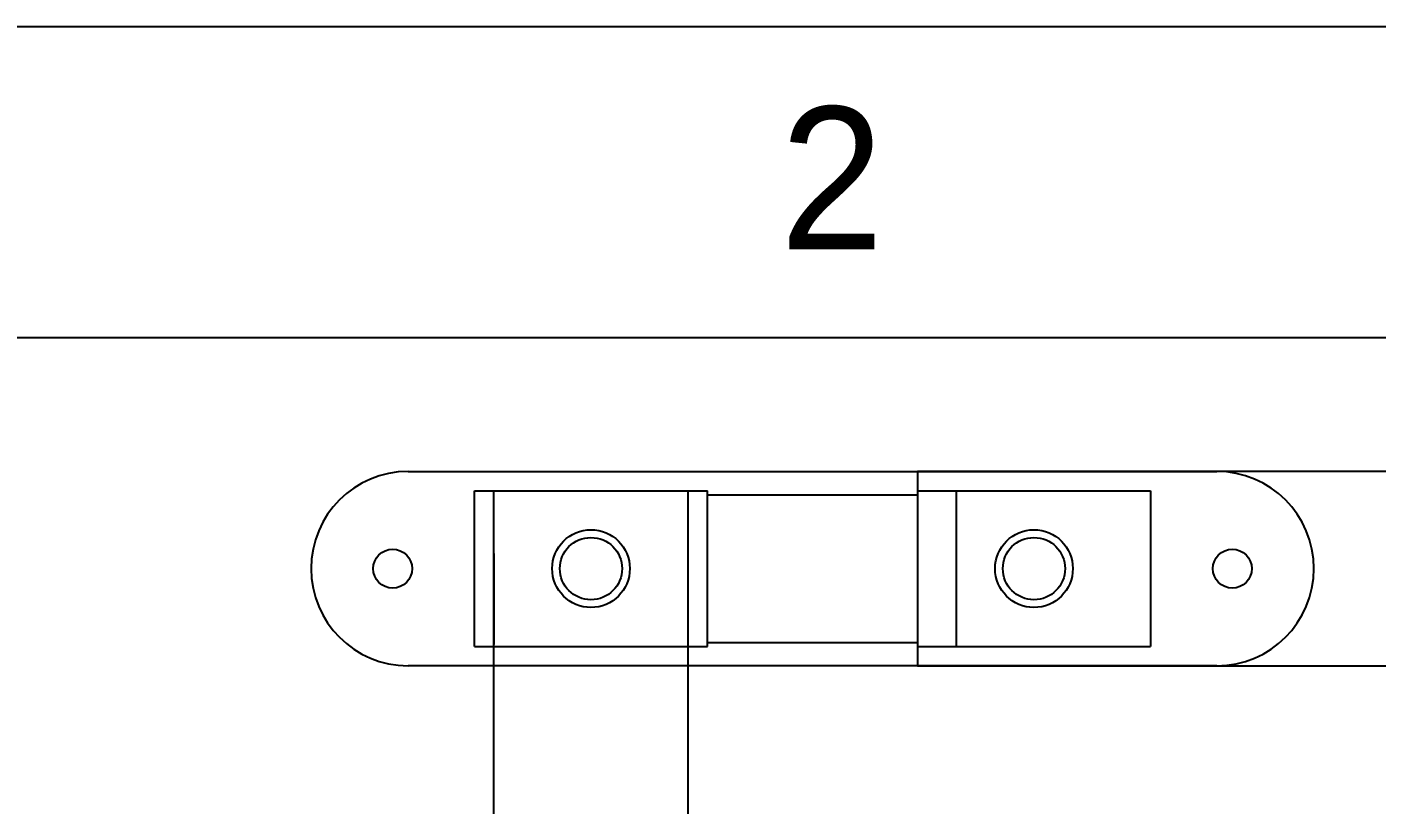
# Model space of a CAD drawing. Header units: feet. Extents: x 1 to 168002, y -59383 to 29717.
# Drawn here: x 109444 to 110581, y -15573 to -14919 of the extents above; entities that cross this region are included whole.
import ezdxf

# ---------------------------------------------------------------- set-up
doc = ezdxf.new("R2010")
doc.units = ezdxf.units.FT
doc.header["$LTSCALE"] = 50
doc.header["$MEASUREMENT"] = 0
doc.layers.get('0').update_dxf_attribs({"linetype": 'CONTINUOUS'})
doc.styles.add('돋움', font='')
doc.styles.get('돋움').set_extended_font_data('Dotum')

msp = doc.modelspace()

# ---------------------------------------------------------------- linework, layer by layer
for p, q in [((112613.9, -14919, 0.1), (108686.6, -14919, 0.1)), ((112357.9, -15180.9, 0.1), (108686.6, -15180.9, 0.1)), ((109764.9, -15293.3, 0.1), (110445.7, -15293.3, 0.1)), ((109820.6, -15309.7, 0.1), (110016.9, -15309.7, 0.1)), ((109820.6, -15440.6, 0.1), (109820.6, -15309.7, 0.1)), ((110016.9, -15440.6, 0.1), (110016.9, -15309.7, 0.1)), ((110193.7, -15309.7, 0.1), (110390, -15309.7, 0.1)), ((110226.4, -15309.7, 0.1), (110226.4, -15440.6, 0.1)), ((110390, -15309.7, 0.1), (110390, -15440.6, 0.1)), ((110016.9, -15313, 0.1), (110193.7, -15313, 0.1)), ((109820.6, -15440.6, 0.1), (110016.9, -15440.6, 0.1)), ((110016.9, -15437.3, 0.1), (110193.7, -15437.3, 0.1)), ((110193.7, -15440.6, 0.1), (110390, -15440.6, 0.1)), ((110445.7, -15457, 0.1), (109764.9, -15457, 0.1))]:
    msp.add_line(p, q)
at = {"color": 1}
for p, q in [((109836.9, -16026.5, 0.1), (109836.9, -15309.7, 0.1)), ((109836.9, -15309.7, 0.1), (110000.6, -15309.7, 0.1)), ((109836.9, -15309.7, 0.1), (110000.6, -15309.7, 0.1)), ((110000.6, -16026.5, 0.1), (110000.6, -15309.7, 0.1)), ((109836.9, -15362.4, 0.1), (109836.9, -15439, 0.1))]:
    msp.add_line(p, q, dxfattribs=at)
at = {"color": 1, "elevation": 0.1}
msp.add_lwpolyline([(110839.1, -15293.3), (110193.7, -15293.3), (110193.7, -15457), (110839.1, -15457)], dxfattribs=at)
at = {"color": 1}
for centre in [(109918.8, -15375.1, 0.1), (110291.8, -15375.1, 0.1)]:
    msp.add_circle(centre, 32.7, dxfattribs=at)
for centre in [(109918.8, -15375.1, 0.1), (110291.8, -15375.1, 0.1)]:
    msp.add_circle(centre, 26.2)
at = {"color": 0}
for centre in [(109751.8, -15375.1, 0.1), (110458.8, -15375.1, 0.1)]:
    msp.add_circle(centre, 16.4, dxfattribs=at)
for centre, start, end in [((109764.9, -15375.1, 0.1), 90, 270), ((110445.7, -15375.1, 0.1), 270, 90)]:
    msp.add_arc(centre, 81.8, start, end)

# ---------------------------------------------------------------- texts
at = {"color": 0, "linetype": 'Continuous', "style": '돋움'}
msp.add_text('2', height=120, dxfattribs=at).set_placement((110078, -15106.2, 0.1))

doc.saveas('drawing.dxf')
